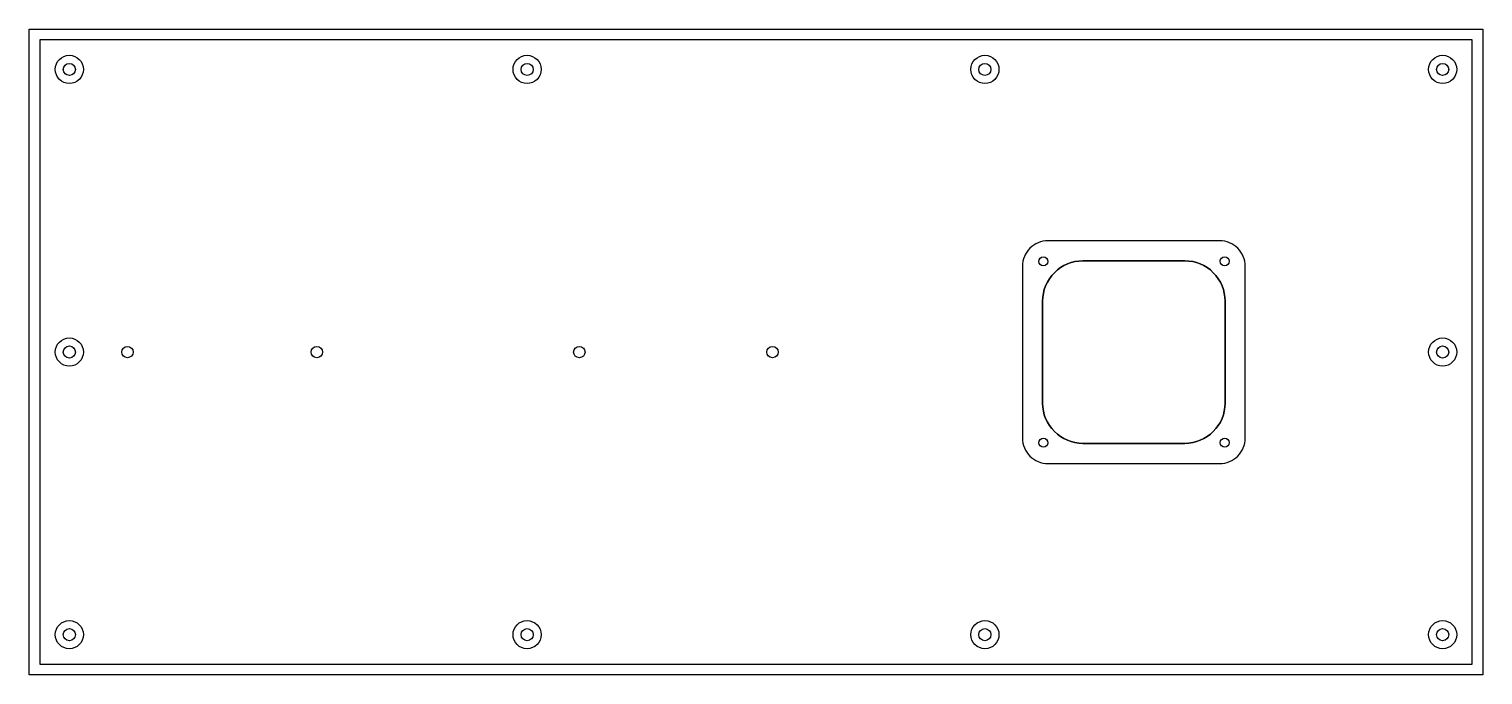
# Model space of a CAD drawing. Header units: millimetres. Extents: x -263 to 279, y -184 to 57.
import ezdxf

# ---------------------------------------------------------------- set-up
doc = ezdxf.new("R2010")
doc.units = ezdxf.units.MM
doc.layers.get('0').update_dxf_attribs({"linetype": 'CONTINUOUS'})

msp = doc.modelspace()

# ---------------------------------------------------------------- linework, layer by layer
for points in [[(-262.71, -183.64), (-262.71, 56.98), (279, 56.98), (279, -183.64)], [(-258.71, -179.64), (275, -179.64), (275, 52.98), (-258.71, 52.98)]]:
    msp.add_lwpolyline(points, close=True)
for points in [[(190.43, -31.38, 0.414214), (180.93, -21.88), (116.93, -21.88, 0.414214), (107.43, -31.38), (107.43, -95.38, 0.414214), (116.93, -104.88), (180.93, -104.88, 0.414214), (190.43, -95.38)], [(190.43, -95.38), (190.43, -31.38, 0.414214), (180.93, -21.88), (116.93, -21.88, 0.414214), (107.43, -31.38), (107.43, -95.38, 0.414214), (116.93, -104.88), (180.93, -104.88, 0.414214)], [(129.93, -29.38), (167.93, -29.38, -0.414214), (182.93, -44.38), (182.93, -82.38, -0.414214), (167.93, -97.38), (129.93, -97.38, -0.414214), (114.93, -82.38), (114.93, -44.38, -0.414214)], [(167.93, -29.38), (129.93, -29.38, 0.414214), (114.93, -44.38), (114.93, -82.38, 0.414214), (129.93, -97.38), (167.93, -97.38, 0.414214), (182.93, -82.38), (182.93, -44.38, 0.414214)]]:
    msp.add_lwpolyline(points, format="xyb", close=True)
for centre, radius in [((-247.71, 41.96), 5.25), ((-247.71, 41.96), 2.25), ((-77.14, 41.96), 5.25), ((-77.14, 41.96), 2.25), ((93.43, 41.96), 5.25), ((93.43, 41.96), 2.25), ((264, 41.96), 5.25), ((264, 41.96), 2.25), ((115.19, -29.58), 1.67), ((115.19, -29.58), 1.67), ((182.76, -29.53), 1.67), ((182.76, -29.53), 1.67), ((-247.71, -63.34), 5.25), ((264, -63.34), 5.25), ((-247.71, -63.34), 2.25), ((-226.06, -63.34), 2.12), ((-226.06, -63.34), 2.12), ((-155.48, -63.34), 2.12), ((-155.48, -63.34), 2.12), ((-57.68, -63.34), 2.12), ((-57.68, -63.34), 2.12), ((14.3, -63.34), 2.12), ((14.3, -63.34), 2.12), ((264, -63.34), 2.25), ((115.24, -97.15), 1.67), ((115.24, -97.15), 1.67), ((182.81, -97.1), 1.67), ((182.81, -97.1), 1.67), ((-247.71, -168.64), 5.25), ((-247.71, -168.64), 2.25), ((-77.14, -168.64), 5.25), ((-77.14, -168.64), 2.25), ((93.43, -168.64), 5.25), ((93.43, -168.64), 2.25), ((264, -168.64), 5.25), ((264, -168.64), 2.25)]:
    msp.add_circle(centre, radius)

doc.saveas('drawing.dxf')
